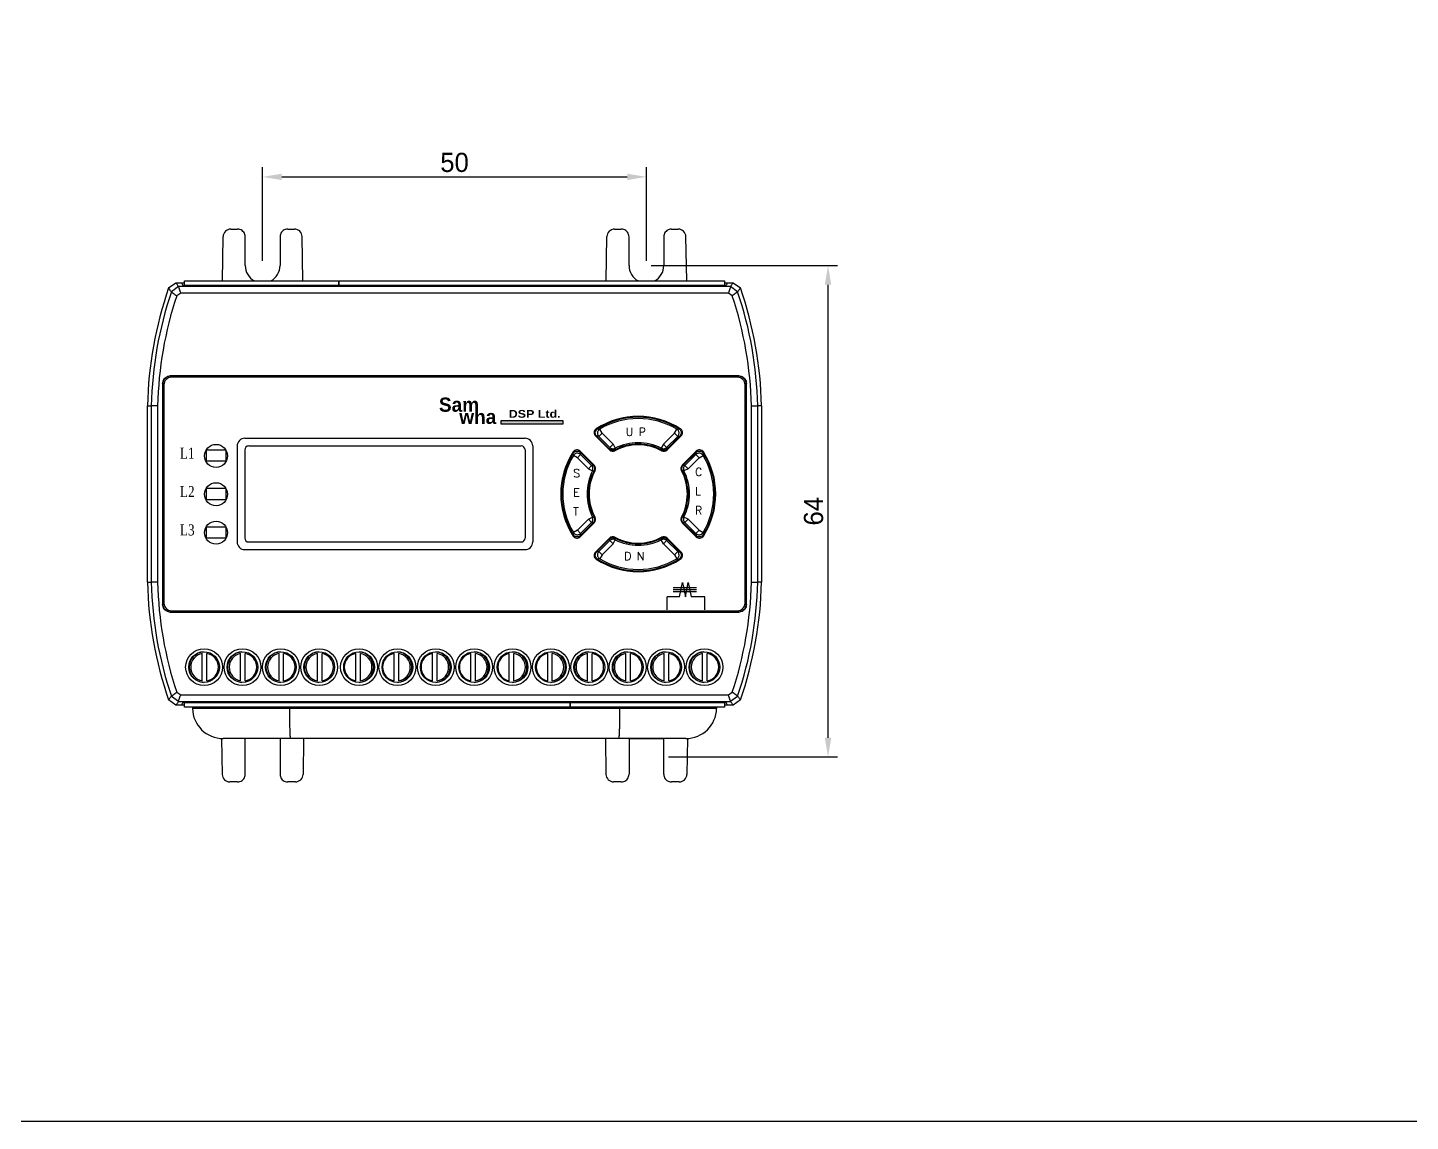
# Model space of a CAD drawing. Header units: millimetres. Extents: x 19 to 859, y 22 to 702.
# Drawn here: x 267.8 to 447.9, y 22.5 to 164.9 of the extents above; entities that cross this region are included whole.
import ezdxf
from ezdxf.enums import TextEntityAlignment as Align

# ---------------------------------------------------------------- set-up
doc = ezdxf.new("R2010")
doc.units = ezdxf.units.MM
for name, color, linetype in [('02___PRT_ALL_AXES', 7, 'Continuous'), ('03___PRT_ALL_CURVES', 7, 'Continuous'), ('40', 4, 'Continuous'), ('도면층1', 7, 'Continuous')]:
    doc.layers.add(name, color=color, linetype=linetype)
doc.styles.add('SS', font='batang.ttc', dxfattribs={"width": 0.8})
doc.styles.get("Standard").update_dxf_attribs({"font": 'BareunDotumPro1.ttf'})
doc.styles.add('STYLE2', font='romant.shx')
doc.dimstyles.new('ISO-25', dxfattribs={"dimtxt": 2.5, "dimasz": 2.5, "dimexe": 1.25, "dimexo": 0.625, "dimtad": 1, "dimtxsty": 'Standard', "dimcen": 2.5, "dimadec": 0, "dimazin": 0, "dimtfac": 1, "dimtmove": 0, "dimatfit": 3, "dimfxl": 0, "dimarcsym": 0})

# ---------------------------------------------------------------- blocks, each defined once
blk = doc.blocks.new('*D18')
at = {"color": 0, "lineweight": -2}
for p, q in [((298.37, 134.55), (298.37, 146.73)), ((348.37, 134.55), (348.37, 146.73)), ((300.87, 145.48), (345.87, 145.48))]:
    blk.add_line(p, q, dxfattribs=at)
at = {"color": 0}
for points in [[(300.87, 145.89), (300.87, 145.06), (298.37, 145.48)], [(345.87, 145.06), (345.87, 145.89), (348.37, 145.48)]]:
    blk.add_solid(points, dxfattribs=at)
at = {"layer": 'Defpoints', "color": 0}
for p in [(348.37, 145.48), (298.37, 133.93), (348.37, 133.93)]:
    blk.add_point(p, dxfattribs=at)
at = {"color": 0, "insert": (323.37, 147.35), "char_height": 2.5, "attachment_point": 5}
blk.add_mtext('50', dxfattribs=at)
blk = doc.blocks.new('*D19')
at = {"color": 0, "lineweight": -2}
for p, q in [((348.99, 133.93), (373.28, 133.93)), ((372.03, 72.43), (372.03, 131.43)), ((351.26, 69.93), (373.28, 69.93))]:
    blk.add_line(p, q, dxfattribs=at)
at = {"color": 0}
for points in [[(372.45, 131.43), (371.61, 131.43), (372.03, 133.93)], [(371.61, 72.43), (372.45, 72.43), (372.03, 69.93)]]:
    blk.add_solid(points, dxfattribs=at)
at = {"layer": 'Defpoints', "color": 0}
for p in [(348.37, 133.93), (372.03, 133.93), (350.63, 69.93)]:
    blk.add_point(p, dxfattribs=at)
at = {"color": 0, "insert": (370.15, 101.93), "char_height": 2.5, "attachment_point": 5, "rotation": 90}
blk.add_mtext('64', dxfattribs=at)

msp = doc.modelspace()

# ---------------------------------------------------------------- hatches: boundary and pattern name
msp.add_hatch(color=5).paths.add_polyline_path([(329.441, 113.289), (329.441, 113.746), (337.47, 113.746), (337.47, 113.289)])

# ---------------------------------------------------------------- linework, layer by layer
at = {"color": 7, "linetype": 'Continuous'}
for p, q in [((293.121, 131.929), (293.221, 137.696)), ((294.221, 138.679), (295.099, 138.679)), ((296.099, 133.929), (296.099, 137.679)), ((300.634, 137.679), (300.634, 133.929)), ((301.634, 138.679), (302.511, 138.679)), ((303.612, 131.929), (303.511, 137.696)), ((343.121, 131.929), (343.221, 137.696)), ((344.221, 138.679), (345.099, 138.679)), ((346.099, 133.929), (346.099, 137.679)), ((350.634, 137.679), (350.634, 133.929)), ((351.634, 138.679), (352.511, 138.679)), ((353.612, 131.929), (353.511, 137.696)), ((286.128, 131.007), (287.072, 131.679)), ((287.072, 131.679), (288.176, 131.679)), ((287.818, 131.679), (287.987, 131.34)), ((288.176, 131.929), (308.301, 131.929)), ((288.176, 131.34), (288.176, 131.929)), ((308.301, 131.929), (308.301, 131.34)), ((308.304, 131.929), (358.554, 131.929)), ((308.304, 131.34), (308.304, 131.929)), ((358.554, 131.929), (358.554, 131.34)), ((358.554, 131.679), (359.661, 131.679)), ((358.915, 131.679), (358.746, 131.34)), ((359.661, 131.679), (360.605, 131.007)), ((287.426, 131.182), (286.479, 130.504)), ((287.692, 130.355), (287.178, 129.987)), ((359.307, 131.183), (287.425, 131.183)), ((359.041, 130.355), (287.692, 130.355)), ((358.746, 131.34), (287.987, 131.34)), ((359.554, 129.987), (359.041, 130.355)), ((360.253, 130.504), (359.307, 131.182)), ((360.391, 119.553), (286.342, 119.553)), ((286.342, 119.553), (286.366, 119.529)), ((360.366, 119.529), (286.366, 119.529)), ((360.216, 119.379), (286.516, 119.379)), ((360.391, 119.553), (360.366, 119.529)), ((285.342, 118.553), (285.342, 89.804)), ((285.342, 118.553), (285.366, 118.529)), ((285.366, 118.529), (285.366, 89.828)), ((285.516, 118.379), (285.516, 89.979)), ((361.216, 89.979), (361.216, 118.379)), ((361.391, 118.553), (361.366, 118.529)), ((361.366, 89.828), (361.366, 118.529)), ((361.391, 89.804), (361.391, 118.553)), ((283.366, 92.679), (283.366, 115.679)), ((283.366, 115.679), (283.862, 115.673)), ((283.862, 115.673), (283.862, 92.684)), ((284.69, 115.673), (283.862, 115.673)), ((284.69, 115.658), (284.69, 92.699)), ((362.042, 115.673), (362.87, 115.673)), ((362.042, 92.699), (362.042, 115.658)), ((363.366, 115.679), (362.87, 115.673)), ((362.87, 92.684), (362.87, 115.673)), ((363.366, 115.679), (363.366, 92.679)), ((341.724, 111.735), (343.548, 109.912)), ((341.883, 111.718), (343.566, 110.035)), ((342.585, 112.109), (342.161, 111.685)), ((342.161, 111.685), (343.599, 110.247)), ((342.585, 112.109), (342.279, 112.625)), ((342.585, 112.109), (344.023, 110.671)), ((350.579, 110.671), (352.017, 112.109)), ((351.003, 110.247), (352.442, 111.685)), ((351.036, 110.035), (352.72, 111.718)), ((351.055, 109.912), (352.878, 111.735)), ((352.017, 112.109), (352.324, 112.625)), ((352.017, 112.109), (352.442, 111.685)), ((344.023, 110.671), (343.599, 110.247)), ((344.023, 110.671), (344.294, 110.136)), ((350.579, 110.671), (350.309, 110.136)), ((350.579, 110.671), (351.003, 110.247)), ((339.371, 108.895), (338.855, 109.201)), ((339.371, 108.895), (339.795, 109.319)), ((340.809, 107.456), (339.371, 108.895)), ((341.568, 107.932), (339.744, 109.756)), ((341.445, 107.914), (339.762, 109.597)), ((341.233, 107.881), (339.795, 109.319)), ((354.858, 109.756), (353.035, 107.932)), ((354.841, 109.597), (353.158, 107.914)), ((354.808, 109.319), (353.37, 107.881)), ((355.232, 108.895), (353.794, 107.456)), ((355.232, 108.895), (354.808, 109.319)), ((355.232, 108.895), (355.747, 109.201)), ((340.809, 107.456), (341.233, 107.881)), ((340.809, 107.456), (341.344, 107.186)), ((353.794, 107.456), (353.258, 107.186)), ((353.794, 107.456), (353.37, 107.881)), ((339.371, 99.462), (340.809, 100.901)), ((340.809, 100.901), (341.344, 101.171)), ((340.809, 100.901), (341.233, 100.477)), ((353.794, 100.901), (353.258, 101.171)), ((353.794, 100.901), (353.37, 100.477)), ((353.794, 100.901), (355.232, 99.462)), ((339.371, 99.462), (338.855, 99.156)), ((339.371, 99.462), (339.795, 99.038)), ((339.744, 98.602), (341.568, 100.425)), ((339.762, 98.76), (341.445, 100.443)), ((339.795, 99.038), (341.233, 100.477)), ((353.035, 100.425), (354.858, 98.602)), ((353.158, 100.443), (354.841, 98.76)), ((353.37, 100.477), (354.808, 99.038)), ((355.232, 99.462), (354.808, 99.038)), ((355.232, 99.462), (355.747, 99.156)), ((343.548, 98.445), (341.724, 96.622)), ((343.566, 98.322), (341.883, 96.639)), ((343.599, 98.11), (342.161, 96.672)), ((344.023, 97.686), (342.585, 96.248)), ((344.023, 97.686), (343.599, 98.11)), ((344.023, 97.686), (344.294, 98.222)), ((350.579, 97.686), (350.309, 98.222)), ((350.579, 97.686), (351.003, 98.11)), ((352.017, 96.248), (350.579, 97.686)), ((352.442, 96.672), (351.003, 98.11)), ((352.72, 96.639), (351.036, 98.322)), ((352.878, 96.622), (351.055, 98.445)), ((342.585, 96.248), (342.161, 96.672)), ((342.585, 96.248), (342.279, 95.732)), ((352.017, 96.248), (352.442, 96.672)), ((352.017, 96.248), (352.324, 95.732)), ((283.366, 92.679), (283.862, 92.684)), ((284.69, 92.684), (283.862, 92.684)), ((362.042, 92.684), (362.87, 92.684)), ((363.366, 92.679), (362.87, 92.684)), ((351.059, 89.095), (351.059, 90.793)), ((355.994, 89.095), (355.994, 90.793)), ((285.342, 89.804), (285.366, 89.828)), ((286.342, 88.804), (286.366, 88.829)), ((286.342, 88.804), (360.391, 88.804)), ((286.366, 88.829), (360.366, 88.829)), ((286.516, 88.979), (360.216, 88.979)), ((360.391, 88.804), (360.366, 88.829)), ((361.391, 89.804), (361.366, 89.828)), ((290.504, 79.854), (290.504, 83.403)), ((291.104, 79.854), (291.104, 83.403)), ((295.504, 79.854), (295.504, 83.403)), ((296.104, 79.854), (296.104, 83.403)), ((300.504, 79.854), (300.504, 83.403)), ((301.104, 79.854), (301.104, 83.403)), ((305.504, 79.854), (305.504, 83.403)), ((306.104, 79.854), (306.104, 83.403)), ((310.504, 79.854), (310.504, 83.403)), ((311.104, 79.854), (311.104, 83.403)), ((315.504, 79.854), (315.504, 83.403)), ((316.104, 79.854), (316.104, 83.403)), ((320.504, 79.854), (320.504, 83.403)), ((321.104, 79.854), (321.104, 83.403)), ((325.504, 79.854), (325.504, 83.403)), ((326.104, 79.854), (326.104, 83.403)), ((330.504, 79.854), (330.504, 83.403)), ((331.104, 79.854), (331.104, 83.403)), ((335.504, 79.854), (335.504, 83.403)), ((336.104, 79.854), (336.104, 83.403)), ((340.694, 79.854), (340.694, 83.403)), ((341.294, 79.854), (341.294, 83.403)), ((345.694, 79.854), (345.694, 83.403)), ((346.294, 79.854), (346.294, 83.403)), ((350.694, 79.854), (350.694, 83.403)), ((351.294, 79.854), (351.294, 83.403)), ((355.694, 79.854), (355.694, 83.403)), ((356.294, 79.854), (356.294, 83.403)), ((286.479, 77.853), (287.426, 77.175)), ((287.178, 78.37), (287.692, 78.002)), ((287.692, 78.002), (359.041, 78.002)), ((359.041, 78.002), (359.554, 78.37)), ((359.307, 77.175), (360.253, 77.853)), ((287.072, 76.679), (286.128, 77.35)), ((288.179, 76.679), (287.072, 76.679)), ((287.425, 77.174), (359.307, 77.174)), ((287.818, 76.679), (287.987, 77.017)), ((287.987, 77.017), (358.746, 77.017)), ((288.179, 76.429), (288.179, 77.017)), ((338.429, 76.429), (288.179, 76.429)), ((289.226, 76.429), (289.229, 76.259)), ((357.503, 76.259), (289.229, 76.259)), ((301.865, 76.259), (301.864, 76.429)), ((338.429, 77.017), (338.429, 76.429)), ((338.431, 76.429), (338.431, 77.017)), ((358.556, 76.429), (338.431, 76.429)), ((344.868, 76.259), (344.868, 76.429)), ((357.506, 76.429), (357.503, 76.259)), ((358.556, 77.017), (358.556, 76.429)), ((359.661, 76.679), (358.556, 76.679)), ((358.915, 76.679), (358.746, 77.017)), ((360.605, 77.35), (359.661, 76.679)), ((293.017, 72.352), (293.099, 67.661)), ((353.504, 72.329), (293.229, 72.329)), ((296.099, 67.679), (296.099, 72.329)), ((300.634, 72.329), (300.634, 67.679)), ((303.715, 72.329), (303.633, 67.661)), ((343.018, 72.329), (343.099, 67.661)), ((346.099, 72.329), (346.099, 67.679)), ((350.634, 67.679), (350.634, 72.329)), ((353.715, 72.352), (353.633, 67.661)), ((295.099, 66.679), (294.099, 66.679)), ((302.634, 66.679), (301.634, 66.679)), ((345.099, 66.679), (344.099, 66.679)), ((352.634, 66.679), (351.634, 66.679))]:
    msp.add_line(p, q, dxfattribs=at)
at = {"color": 5}
for p, q in [((329.441, 113.746), (337.47, 113.746)), ((329.441, 113.289), (329.441, 113.746)), ((337.47, 113.746), (337.47, 113.289)), ((337.47, 113.289), (329.441, 113.289))]:
    msp.add_line(p, q, dxfattribs=at)
for p, q in [((351.841, 91.986), (354.875, 91.986)), ((352.657, 90.793), (353.047, 92.662)), ((353.047, 92.662), (353.437, 90.793)), ((353.437, 90.793), (353.827, 92.662)), ((353.827, 92.662), (354.217, 90.793)), ((352.657, 90.793), (351.059, 90.793)), ((351.841, 91.728), (354.875, 91.728)), ((351.841, 91.469), (354.875, 91.469)), ((355.994, 90.793), (354.217, 90.793)), ((346.099, 72.329), (350.634, 72.329))]:
    msp.add_line(p, q)
msp.add_lwpolyline([(19.082, 603.511), (858.998, 603.511), (858.998, 22.473), (19.082, 22.473)], close=True)
at = {"color": 7, "linetype": 'Continuous'}
for centre, radius in [((290.739, 81.629), 2.4), ((290.739, 81.629), 2), ((295.739, 81.629), 2.4), ((295.739, 81.629), 2), ((300.739, 81.629), 2.4), ((300.739, 81.629), 2), ((305.739, 81.629), 2.4), ((305.739, 81.629), 2), ((310.929, 81.629), 2.4), ((310.929, 81.629), 2), ((315.929, 81.629), 2.4), ((315.929, 81.629), 2), ((320.929, 81.629), 2.4), ((320.929, 81.629), 2), ((325.929, 81.629), 2.4), ((325.929, 81.629), 2), ((330.929, 81.629), 2.4), ((330.929, 81.629), 2), ((335.929, 81.629), 2.4), ((335.929, 81.629), 2), ((340.929, 81.629), 2.4), ((340.929, 81.629), 2), ((345.929, 81.629), 2.4), ((345.929, 81.629), 2), ((350.929, 81.629), 2.4), ((350.929, 81.629), 2), ((355.929, 81.629), 2.4), ((355.929, 81.629), 2)]:
    msp.add_circle(centre, radius, dxfattribs=at)
for centre, radius, start, end in [((294.221, 137.679), 1, 90, 179), ((302.511, 137.679), 1, 1, 90), ((344.221, 137.679), 1, 90, 179), ((352.511, 137.679), 1, 1, 90), ((298.366, 133.929), 2.267, 180, 242.3898), ((298.366, 133.929), 2.267, 297.6102, 0), ((348.366, 133.929), 2.267, 180, 242.3898), ((348.366, 133.929), 2.267, 297.6102, 0), ((333.354, 114.587), 50, 160.82791, 178.74912), ((333.354, 114.587), 49.504, 161.24388, 178.74287), ((333.354, 114.587), 48.677, 161.5561, 178.73961), ((313.378, 114.587), 48.677, 1.26039, 18.4439), ((313.378, 114.587), 49.504, 1.25713, 18.75612), ((313.378, 114.587), 50, 1.25088, 19.17209), ((286.516, 118.379), 1, 90, 180), ((360.216, 118.379), 1, 0, 90), ((347.301, 104.179), 10.1, 57.1532, 122.8468), ((347.301, 104.179), 10, 57.90749, 122.09251), ((347.301, 104.179), 9.827, 59.26143, 120.73857), ((342.149, 112.16), 0.6, 122.8468, 225), ((352.454, 112.16), 0.6, 315, 57.1532), ((339.32, 109.331), 0.6, 45, 147.1532), ((343.972, 110.336), 0.6, 225, 298.39845), ((347.301, 104.179), 6.4, 61.60155, 118.39845), ((347.301, 104.179), 6.5, 62.20277, 117.79723), ((347.301, 104.179), 6.673, 63.2117, 116.7883), ((350.631, 110.336), 0.6, 241.60155, 315), ((355.282, 109.331), 0.6, 32.8468, 135), ((347.301, 104.179), 10.1, 147.1532, 212.8468), ((347.301, 104.179), 10, 147.90749, 212.09251), ((347.301, 104.179), 9.827, 149.26143, 210.73857), ((347.301, 104.179), 9.827, 329.26143, 30.73857), ((347.301, 104.179), 10, 327.90749, 32.09251), ((347.301, 104.179), 10.1, 327.1532, 32.8468), ((347.301, 104.179), 6.673, 153.2117, 206.7883), ((347.301, 104.179), 6.5, 152.20277, 207.79723), ((347.301, 104.179), 6.4, 151.60155, 208.39845), ((341.144, 107.508), 0.6, 331.60155, 45), ((353.459, 107.508), 0.6, 135, 208.39845), ((347.301, 104.179), 6.4, 331.60155, 28.39845), ((347.301, 104.179), 6.5, 332.20277, 27.79723), ((347.301, 104.179), 6.673, 333.2117, 26.7883), ((341.144, 100.849), 0.6, 315, 28.39845), ((353.459, 100.849), 0.6, 151.60155, 225), ((339.32, 99.026), 0.6, 212.8468, 315), ((343.972, 98.021), 0.6, 61.60155, 135), ((347.301, 104.179), 6.4, 241.60155, 298.39845), ((347.301, 104.179), 6.5, 242.20277, 297.79723), ((347.301, 104.179), 6.673, 243.2117, 296.7883), ((350.631, 98.021), 0.6, 45, 118.39845), ((355.282, 99.026), 0.6, 225, 327.1532), ((342.149, 96.197), 0.6, 135, 237.1532), ((347.301, 104.179), 10.1, 237.1532, 302.8468), ((347.301, 104.179), 10, 237.90749, 302.09251), ((347.301, 104.179), 9.827, 239.26143, 300.73857), ((352.454, 96.197), 0.6, 302.8468, 45), ((333.354, 93.77), 50, 181.25088, 199.17209), ((333.354, 93.77), 49.504, 181.25713, 198.75612), ((333.354, 93.77), 48.677, 181.26039, 198.4439), ((313.378, 93.77), 48.677, 341.5561, 358.73961), ((313.378, 93.77), 49.504, 341.24388, 358.74287), ((313.378, 93.77), 50, 340.82791, 358.74912), ((286.516, 89.979), 1, 180, 270), ((360.216, 89.979), 1, 270, 0), ((290.804, 81.629), 1.8, 99.59407, 260.40593), ((290.804, 81.629), 1.8, 279.59407, 80.40593), ((295.804, 81.629), 1.8, 99.59407, 260.40593), ((295.804, 81.629), 1.8, 279.59407, 80.40593), ((300.804, 81.629), 1.8, 99.59407, 260.40593), ((300.804, 81.629), 1.8, 279.59407, 80.40593), ((305.804, 81.629), 1.8, 99.59407, 260.40593), ((305.804, 81.629), 1.8, 279.59407, 80.40593), ((310.804, 81.629), 1.8, 99.59407, 260.40593), ((310.804, 81.629), 1.8, 279.59407, 80.40593), ((315.804, 81.629), 1.8, 99.59407, 260.40593), ((315.804, 81.629), 1.8, 279.59407, 80.40593), ((320.804, 81.629), 1.8, 99.59407, 260.40593), ((320.804, 81.629), 1.8, 279.59407, 80.40593), ((325.804, 81.629), 1.8, 99.59407, 260.40593), ((325.804, 81.629), 1.8, 279.59407, 80.40593), ((330.804, 81.629), 1.8, 99.59407, 260.40593), ((330.804, 81.629), 1.8, 279.59407, 80.40593), ((335.804, 81.629), 1.8, 99.59407, 260.40593), ((335.804, 81.629), 1.8, 279.59407, 80.40593), ((340.994, 81.629), 1.8, 99.59407, 260.40593), ((340.994, 81.629), 1.8, 279.59407, 80.40593), ((345.994, 81.629), 1.8, 99.59407, 260.40593), ((345.994, 81.629), 1.8, 279.59407, 80.40593), ((350.994, 81.629), 1.8, 99.59407, 260.40593), ((350.994, 81.629), 1.8, 279.59407, 80.40593), ((355.994, 81.629), 1.8, 99.59407, 260.40593), ((355.994, 81.629), 1.8, 279.59407, 80.40593), ((293.229, 76.329), 4, 181, 270), ((353.504, 76.329), 4, 270, 359), ((294.099, 67.679), 1, 181, 270), ((302.634, 67.679), 1, 270, 359), ((344.099, 67.679), 1, 181, 270), ((352.634, 67.679), 1, 270, 359)]:
    msp.add_arc(centre, radius, start, end, dxfattribs=at)
for points, knots in [([(296.099, 137.679), (296.099, 137.783), (296.066, 137.993), (295.921, 138.276), (295.696, 138.501), (295.413, 138.645), (295.203, 138.679), (295.099, 138.679)], [0, 0, 0, 0, 0.3128443, 0.6257071, 0.9385998, 1.2515225, 1.5644638, 1.5644638, 1.5644638, 1.5644638]), ([(301.634, 138.679), (301.53, 138.679), (301.32, 138.645), (301.036, 138.501), (300.811, 138.276), (300.667, 137.993), (300.634, 137.783), (300.634, 137.679)], [0, 0, 0, 0, 0.3129412, 0.6258639, 0.9387567, 1.2516195, 1.5644638, 1.5644638, 1.5644638, 1.5644638]), ([(346.099, 137.679), (346.099, 137.783), (346.066, 137.993), (345.921, 138.276), (345.696, 138.501), (345.413, 138.645), (345.203, 138.679), (345.099, 138.679)], [0, 0, 0, 0, 0.3128443, 0.6257071, 0.9385998, 1.2515225, 1.5644638, 1.5644638, 1.5644638, 1.5644638]), ([(351.634, 138.679), (351.53, 138.679), (351.32, 138.645), (351.036, 138.501), (350.811, 138.276), (350.667, 137.993), (350.634, 137.783), (350.634, 137.679)], [0, 0, 0, 0, 0.3129412, 0.6258639, 0.9387567, 1.2516195, 1.5644638, 1.5644638, 1.5644638, 1.5644638]), ([(287.425, 131.183), (287.391, 131.231), (287.314, 131.339), (287.196, 131.504), (287.112, 131.621), (287.072, 131.679)], [0, 0, 0, 0, 0.17899192, 0.39786681, 0.60925193, 0.60925193, 0.60925193, 0.60925193]), ([(359.307, 131.183), (359.342, 131.231), (359.419, 131.339), (359.537, 131.504), (359.62, 131.621), (359.661, 131.679)], [0, 0, 0, 0, 0.17820854, 0.39708416, 0.60925193, 0.60925193, 0.60925193, 0.60925193]), ([(286.479, 130.505), (286.445, 130.554), (286.368, 130.663), (286.251, 130.831), (286.168, 130.949), (286.128, 131.007)], [0, 0, 0, 0, 0.18024777, 0.40064801, 0.61349574, 0.61349574, 0.61349574, 0.61349574]), ([(286.479, 130.505), (286.554, 130.448), (286.715, 130.345), (286.942, 130.164), (287.099, 130.047), (287.178, 129.987)], [0, 0, 0, 0, 0.28246747, 0.5729897, 0.87011684, 0.87011684, 0.87011684, 0.87011684]), ([(287.425, 131.183), (287.455, 131.093), (287.501, 130.907), (287.599, 130.634), (287.66, 130.448), (287.692, 130.355)], [0, 0, 0, 0, 0.28287008, 0.57326512, 0.86975369, 0.86975369, 0.86975369, 0.86975369]), ([(359.307, 131.183), (359.277, 131.093), (359.232, 130.907), (359.133, 130.634), (359.073, 130.448), (359.041, 130.355)], [0, 0, 0, 0, 0.28287466, 0.57326965, 0.86975368, 0.86975368, 0.86975368, 0.86975368]), ([(360.254, 130.505), (360.179, 130.448), (360.017, 130.345), (359.791, 130.164), (359.633, 130.047), (359.554, 129.987)], [0, 0, 0, 0, 0.28246279, 0.57298506, 0.87011686, 0.87011686, 0.87011686, 0.87011686]), ([(360.253, 130.505), (360.288, 130.554), (360.364, 130.663), (360.482, 130.83), (360.564, 130.949), (360.605, 131.007)], [0, 0, 0, 0, 0.17945891, 0.39985993, 0.61349574, 0.61349574, 0.61349574, 0.61349574]), ([(285.342, 118.553), (285.342, 118.657), (285.375, 118.867), (285.519, 119.151), (285.744, 119.375), (286.027, 119.52), (286.237, 119.553), (286.342, 119.553)], [0, 0, 0, 0, 0.31286, 0.6256693, 0.9384589, 1.2512679, 1.5641278, 1.5641278, 1.5641278, 1.5641278]), ([(286.366, 119.529), (286.262, 119.529), (286.052, 119.495), (285.769, 119.351), (285.544, 119.126), (285.399, 118.843), (285.366, 118.633), (285.366, 118.529)], [0, 0, 0, 0, 0.3128599, 0.6256689, 0.9384586, 1.2512678, 1.5641278, 1.5641278, 1.5641278, 1.5641278]), ([(361.366, 118.529), (361.366, 118.633), (361.333, 118.843), (361.189, 119.126), (360.964, 119.351), (360.681, 119.495), (360.471, 119.529), (360.366, 119.529)], [0, 0, 0, 0, 0.3128599, 0.6256689, 0.9384586, 1.2512678, 1.5641278, 1.5641278, 1.5641278, 1.5641278]), ([(360.391, 119.553), (360.495, 119.553), (360.705, 119.52), (360.988, 119.375), (361.213, 119.151), (361.358, 118.867), (361.391, 118.657), (361.391, 118.553)], [0, 0, 0, 0, 0.31286, 0.6256693, 0.9384589, 1.2512679, 1.5641278, 1.5641278, 1.5641278, 1.5641278]), ([(341.778, 111.861), (341.749, 111.914), (341.709, 112.029), (341.702, 112.211), (341.749, 112.386), (341.814, 112.489), (341.854, 112.535)], [0, 0, 0, 0, 0.18163322, 0.35979349, 0.53752689, 0.71885142, 0.71885142, 0.71885142, 0.71885142]), ([(342.161, 111.685), (342.13, 111.689), (342.068, 111.697), (341.975, 111.708), (341.914, 111.715), (341.883, 111.718)], [0, 0, 0, 0, 0.09410115, 0.18745529, 0.28007926, 0.28007926, 0.28007926, 0.28007926]), ([(342.279, 112.625), (342.234, 112.598), (342.152, 112.533), (342.057, 112.408), (341.998, 112.262), (341.979, 112.106), (342, 111.95), (342.061, 111.805), (342.124, 111.722), (342.161, 111.685)], [0, 0, 0, 0, 0.1554188, 0.3108221, 0.4662646, 0.6217122, 0.777156, 0.9325527, 1.0879994, 1.0879994, 1.0879994, 1.0879994]), ([(342.279, 112.625), (342.246, 112.628), (342.181, 112.634), (342.085, 112.642), (342.02, 112.648), (341.988, 112.65)], [0, 0, 0, 0, 0.09793403, 0.19504373, 0.29134837, 0.29134837, 0.29134837, 0.29134837]), ([(352.324, 112.625), (352.356, 112.628), (352.421, 112.634), (352.518, 112.642), (352.582, 112.648), (352.614, 112.65)], [0, 0, 0, 0, 0.09793403, 0.19504373, 0.29134837, 0.29134837, 0.29134837, 0.29134837]), ([(352.442, 111.685), (352.478, 111.722), (352.542, 111.805), (352.602, 111.95), (352.624, 112.106), (352.604, 112.262), (352.545, 112.408), (352.451, 112.533), (352.368, 112.598), (352.324, 112.625)], [0, 0, 0, 0, 0.1554199, 0.3108228, 0.4662654, 0.6217129, 0.7771566, 0.9325534, 1.0879994, 1.0879994, 1.0879994, 1.0879994]), ([(352.442, 111.685), (352.473, 111.689), (352.535, 111.697), (352.627, 111.708), (352.689, 111.715), (352.72, 111.718)], [0, 0, 0, 0, 0.09410115, 0.18745529, 0.28007926, 0.28007926, 0.28007926, 0.28007926]), ([(352.747, 112.537), (352.786, 112.492), (352.851, 112.39), (352.9, 112.216), (352.895, 112.033), (352.854, 111.916), (352.826, 111.862)], [0, 0, 0, 0, 0.17824467, 0.3558606, 0.53595592, 0.71955243, 0.71955243, 0.71955243, 0.71955243]), ([(343.599, 110.247), (343.596, 110.224), (343.588, 110.177), (343.577, 110.106), (343.57, 110.059), (343.566, 110.035)], [0, 0, 0, 0, 0.07104497, 0.14255308, 0.21452977, 0.21452977, 0.21452977, 0.21452977]), ([(343.599, 110.247), (343.635, 110.212), (343.715, 110.15), (343.853, 110.089), (344.003, 110.065), (344.154, 110.079), (344.249, 110.113), (344.294, 110.136)], [0, 0, 0, 0, 0.14989811, 0.2997689, 0.44966151, 0.59952442, 0.74945897, 0.74945897, 0.74945897, 0.74945897]), ([(344.127, 109.875), (344.077, 109.863), (343.975, 109.853), (343.823, 109.876), (343.729, 109.917), (343.685, 109.943)], [0, 0, 0, 0, 0.1536186, 0.30569037, 0.45697795, 0.45697795, 0.45697795, 0.45697795]), ([(344.294, 110.136), (344.291, 110.113), (344.286, 110.067), (344.278, 109.998), (344.273, 109.952), (344.27, 109.928)], [0, 0, 0, 0, 0.06907161, 0.13856176, 0.20847441, 0.20847441, 0.20847441, 0.20847441]), ([(350.309, 110.136), (350.354, 110.113), (350.449, 110.079), (350.6, 110.065), (350.749, 110.089), (350.888, 110.15), (350.968, 110.212), (351.003, 110.247)], [0, 0, 0, 0, 0.14990759, 0.2997754, 0.44966784, 0.59953127, 0.74945897, 0.74945897, 0.74945897, 0.74945897]), ([(350.309, 110.136), (350.312, 110.113), (350.317, 110.067), (350.325, 109.998), (350.33, 109.952), (350.333, 109.928)], [0, 0, 0, 0, 0.06907161, 0.13856176, 0.20847441, 0.20847441, 0.20847441, 0.20847441]), ([(350.917, 109.942), (350.873, 109.916), (350.778, 109.876), (350.626, 109.853), (350.524, 109.864), (350.474, 109.875)], [0, 0, 0, 0, 0.1525326, 0.30429745, 0.45704254, 0.45704254, 0.45704254, 0.45704254]), ([(351.003, 110.247), (351.007, 110.224), (351.015, 110.177), (351.026, 110.106), (351.033, 110.059), (351.036, 110.035)], [0, 0, 0, 0, 0.07104497, 0.14255308, 0.21452977, 0.21452977, 0.21452977, 0.21452977]), ([(338.855, 109.201), (338.852, 109.234), (338.846, 109.298), (338.837, 109.395), (338.832, 109.459), (338.829, 109.491)], [0, 0, 0, 0, 0.09793403, 0.19504373, 0.29134837, 0.29134837, 0.29134837, 0.29134837]), ([(339.795, 109.319), (339.758, 109.355), (339.675, 109.419), (339.53, 109.48), (339.374, 109.501), (339.218, 109.481), (339.072, 109.422), (338.947, 109.328), (338.882, 109.246), (338.855, 109.201)], [0, 0, 0, 0, 0.1554199, 0.3108228, 0.4662654, 0.6217129, 0.7771566, 0.9325534, 1.0879994, 1.0879994, 1.0879994, 1.0879994]), ([(338.943, 109.625), (338.988, 109.664), (339.089, 109.729), (339.264, 109.777), (339.447, 109.772), (339.564, 109.732), (339.618, 109.703)], [0, 0, 0, 0, 0.17824467, 0.3558606, 0.53595592, 0.71955243, 0.71955243, 0.71955243, 0.71955243]), ([(339.795, 109.319), (339.791, 109.35), (339.783, 109.412), (339.772, 109.505), (339.765, 109.566), (339.762, 109.597)], [0, 0, 0, 0, 0.09410115, 0.18745529, 0.28007926, 0.28007926, 0.28007926, 0.28007926]), ([(354.808, 109.319), (354.812, 109.35), (354.819, 109.412), (354.83, 109.505), (354.837, 109.566), (354.841, 109.597)], [0, 0, 0, 0, 0.09410115, 0.18745529, 0.28007926, 0.28007926, 0.28007926, 0.28007926]), ([(355.747, 109.201), (355.721, 109.246), (355.656, 109.328), (355.53, 109.422), (355.385, 109.481), (355.229, 109.501), (355.073, 109.48), (354.928, 109.419), (354.845, 109.355), (354.808, 109.319)], [0, 0, 0, 0, 0.1554188, 0.3108221, 0.4662646, 0.6217122, 0.777156, 0.9325527, 1.0879994, 1.0879994, 1.0879994, 1.0879994]), ([(354.983, 109.702), (355.037, 109.731), (355.152, 109.771), (355.334, 109.778), (355.509, 109.731), (355.612, 109.666), (355.658, 109.626)], [0, 0, 0, 0, 0.18163322, 0.35979349, 0.53752689, 0.71885142, 0.71885142, 0.71885142, 0.71885142]), ([(355.747, 109.201), (355.751, 109.234), (355.757, 109.298), (355.765, 109.395), (355.771, 109.459), (355.773, 109.491)], [0, 0, 0, 0, 0.09793403, 0.19504373, 0.29134837, 0.29134837, 0.29134837, 0.29134837]), ([(341.233, 107.881), (341.256, 107.884), (341.303, 107.892), (341.374, 107.903), (341.421, 107.91), (341.445, 107.914)], [0, 0, 0, 0, 0.07104497, 0.14255308, 0.21452977, 0.21452977, 0.21452977, 0.21452977]), ([(341.344, 107.186), (341.367, 107.231), (341.401, 107.326), (341.414, 107.477), (341.391, 107.626), (341.33, 107.765), (341.268, 107.845), (341.233, 107.881)], [0, 0, 0, 0, 0.14990759, 0.2997754, 0.44966784, 0.59953127, 0.74945897, 0.74945897, 0.74945897, 0.74945897]), ([(341.344, 107.186), (341.367, 107.189), (341.413, 107.194), (341.482, 107.202), (341.528, 107.207), (341.551, 107.21)], [0, 0, 0, 0, 0.06907161, 0.13856176, 0.20847441, 0.20847441, 0.20847441, 0.20847441]), ([(341.538, 107.794), (341.563, 107.75), (341.604, 107.656), (341.627, 107.503), (341.616, 107.401), (341.605, 107.352)], [0, 0, 0, 0, 0.1525326, 0.30429745, 0.45704254, 0.45704254, 0.45704254, 0.45704254]), ([(352.998, 107.353), (352.986, 107.403), (352.976, 107.505), (352.999, 107.657), (353.04, 107.751), (353.065, 107.795)], [0, 0, 0, 0, 0.1536186, 0.30569037, 0.45697795, 0.45697795, 0.45697795, 0.45697795]), ([(353.258, 107.186), (353.236, 107.189), (353.19, 107.194), (353.121, 107.202), (353.074, 107.207), (353.051, 107.21)], [0, 0, 0, 0, 0.06907161, 0.13856176, 0.20847441, 0.20847441, 0.20847441, 0.20847441]), ([(353.37, 107.881), (353.346, 107.884), (353.299, 107.892), (353.229, 107.903), (353.181, 107.91), (353.158, 107.914)], [0, 0, 0, 0, 0.07104497, 0.14255308, 0.21452977, 0.21452977, 0.21452977, 0.21452977]), ([(353.37, 107.881), (353.334, 107.845), (353.272, 107.765), (353.212, 107.626), (353.188, 107.477), (353.202, 107.326), (353.236, 107.231), (353.258, 107.186)], [0, 0, 0, 0, 0.14989811, 0.2997689, 0.44966151, 0.59952442, 0.74945897, 0.74945897, 0.74945897, 0.74945897]), ([(341.233, 100.477), (341.268, 100.512), (341.33, 100.592), (341.391, 100.731), (341.414, 100.88), (341.401, 101.031), (341.367, 101.126), (341.344, 101.171)], [0, 0, 0, 0, 0.14989811, 0.2997689, 0.44966151, 0.59952442, 0.74945897, 0.74945897, 0.74945897, 0.74945897]), ([(341.344, 101.171), (341.367, 101.168), (341.413, 101.163), (341.482, 101.155), (341.528, 101.15), (341.551, 101.147)], [0, 0, 0, 0, 0.06907161, 0.13856176, 0.20847441, 0.20847441, 0.20847441, 0.20847441]), ([(341.605, 101.004), (341.616, 100.955), (341.627, 100.852), (341.603, 100.7), (341.563, 100.606), (341.537, 100.562)], [0, 0, 0, 0, 0.1536186, 0.30569037, 0.45697795, 0.45697795, 0.45697795, 0.45697795]), ([(353.065, 100.563), (353.039, 100.607), (352.999, 100.702), (352.976, 100.854), (352.986, 100.956), (352.998, 101.005)], [0, 0, 0, 0, 0.1525326, 0.30429745, 0.45704254, 0.45704254, 0.45704254, 0.45704254]), ([(353.258, 101.171), (353.236, 101.168), (353.19, 101.163), (353.121, 101.155), (353.074, 101.15), (353.051, 101.147)], [0, 0, 0, 0, 0.06907161, 0.13856176, 0.20847441, 0.20847441, 0.20847441, 0.20847441]), ([(353.258, 101.171), (353.236, 101.126), (353.202, 101.031), (353.188, 100.88), (353.212, 100.731), (353.272, 100.592), (353.334, 100.512), (353.37, 100.477)], [0, 0, 0, 0, 0.14990759, 0.2997754, 0.44966784, 0.59953127, 0.74945897, 0.74945897, 0.74945897, 0.74945897]), ([(338.855, 99.156), (338.852, 99.123), (338.846, 99.059), (338.837, 98.962), (338.832, 98.898), (338.829, 98.866)], [0, 0, 0, 0, 0.09793403, 0.19504373, 0.29134837, 0.29134837, 0.29134837, 0.29134837]), ([(338.855, 99.156), (338.882, 99.111), (338.947, 99.029), (339.072, 98.935), (339.218, 98.876), (339.374, 98.856), (339.53, 98.877), (339.675, 98.938), (339.758, 99.002), (339.795, 99.038)], [0, 0, 0, 0, 0.1554188, 0.3108221, 0.4662646, 0.6217122, 0.777156, 0.9325527, 1.0879994, 1.0879994, 1.0879994, 1.0879994]), ([(341.233, 100.477), (341.256, 100.473), (341.303, 100.465), (341.374, 100.454), (341.421, 100.447), (341.445, 100.443)], [0, 0, 0, 0, 0.07104497, 0.14255308, 0.21452977, 0.21452977, 0.21452977, 0.21452977]), ([(353.37, 100.477), (353.346, 100.473), (353.299, 100.465), (353.229, 100.454), (353.181, 100.447), (353.158, 100.443)], [0, 0, 0, 0, 0.07104497, 0.14255308, 0.21452977, 0.21452977, 0.21452977, 0.21452977]), ([(354.808, 99.038), (354.845, 99.002), (354.928, 98.938), (355.073, 98.877), (355.229, 98.856), (355.385, 98.876), (355.53, 98.935), (355.656, 99.029), (355.721, 99.111), (355.747, 99.156)], [0, 0, 0, 0, 0.1554199, 0.3108228, 0.4662654, 0.6217129, 0.7771566, 0.9325534, 1.0879994, 1.0879994, 1.0879994, 1.0879994]), ([(355.747, 99.156), (355.751, 99.123), (355.757, 99.059), (355.765, 98.962), (355.771, 98.898), (355.773, 98.866)], [0, 0, 0, 0, 0.09793403, 0.19504373, 0.29134837, 0.29134837, 0.29134837, 0.29134837]), ([(339.619, 98.655), (339.566, 98.626), (339.451, 98.586), (339.269, 98.579), (339.093, 98.626), (338.99, 98.691), (338.945, 98.731)], [0, 0, 0, 0, 0.18163322, 0.35979349, 0.53752689, 0.71885142, 0.71885142, 0.71885142, 0.71885142]), ([(339.795, 99.038), (339.791, 99.007), (339.783, 98.945), (339.772, 98.852), (339.765, 98.791), (339.762, 98.76)], [0, 0, 0, 0, 0.09410115, 0.18745529, 0.28007926, 0.28007926, 0.28007926, 0.28007926]), ([(343.599, 98.11), (343.596, 98.134), (343.588, 98.181), (343.577, 98.251), (343.57, 98.298), (343.566, 98.322)], [0, 0, 0, 0, 0.07104497, 0.14255308, 0.21452977, 0.21452977, 0.21452977, 0.21452977]), ([(344.294, 98.222), (344.249, 98.244), (344.154, 98.278), (344.003, 98.292), (343.853, 98.268), (343.715, 98.208), (343.635, 98.146), (343.599, 98.11)], [0, 0, 0, 0, 0.14990759, 0.2997754, 0.44966784, 0.59953127, 0.74945897, 0.74945897, 0.74945897, 0.74945897]), ([(343.686, 98.415), (343.73, 98.441), (343.824, 98.481), (343.976, 98.504), (344.079, 98.494), (344.128, 98.482)], [0, 0, 0, 0, 0.1525326, 0.30429745, 0.45704254, 0.45704254, 0.45704254, 0.45704254]), ([(344.294, 98.222), (344.291, 98.244), (344.286, 98.29), (344.278, 98.359), (344.273, 98.405), (344.27, 98.429)], [0, 0, 0, 0, 0.06907161, 0.13856176, 0.20847441, 0.20847441, 0.20847441, 0.20847441]), ([(350.309, 98.222), (350.312, 98.244), (350.317, 98.29), (350.325, 98.359), (350.33, 98.405), (350.333, 98.429)], [0, 0, 0, 0, 0.06907161, 0.13856176, 0.20847441, 0.20847441, 0.20847441, 0.20847441]), ([(351.003, 98.11), (350.968, 98.146), (350.888, 98.208), (350.749, 98.268), (350.6, 98.292), (350.449, 98.278), (350.354, 98.244), (350.309, 98.222)], [0, 0, 0, 0, 0.14989811, 0.2997689, 0.44966151, 0.59952442, 0.74945897, 0.74945897, 0.74945897, 0.74945897]), ([(350.475, 98.482), (350.525, 98.494), (350.628, 98.504), (350.78, 98.481), (350.874, 98.44), (350.917, 98.414)], [0, 0, 0, 0, 0.1536186, 0.30569037, 0.45697795, 0.45697795, 0.45697795, 0.45697795]), ([(351.003, 98.11), (351.007, 98.134), (351.015, 98.181), (351.026, 98.251), (351.033, 98.298), (351.036, 98.322)], [0, 0, 0, 0, 0.07104497, 0.14255308, 0.21452977, 0.21452977, 0.21452977, 0.21452977]), ([(354.808, 99.038), (354.812, 99.007), (354.819, 98.945), (354.83, 98.852), (354.837, 98.791), (354.841, 98.76)], [0, 0, 0, 0, 0.09410115, 0.18745529, 0.28007926, 0.28007926, 0.28007926, 0.28007926]), ([(355.66, 98.733), (355.615, 98.693), (355.513, 98.628), (355.339, 98.58), (355.156, 98.585), (355.039, 98.625), (354.985, 98.654)], [0, 0, 0, 0, 0.17824467, 0.3558606, 0.53595592, 0.71955243, 0.71955243, 0.71955243, 0.71955243]), ([(341.855, 95.82), (341.816, 95.865), (341.751, 95.967), (341.703, 96.141), (341.708, 96.324), (341.748, 96.441), (341.777, 96.495)], [0, 0, 0, 0, 0.17824467, 0.3558606, 0.53595592, 0.71955243, 0.71955243, 0.71955243, 0.71955243]), ([(342.161, 96.672), (342.13, 96.668), (342.068, 96.66), (341.975, 96.649), (341.914, 96.642), (341.883, 96.639)], [0, 0, 0, 0, 0.09410115, 0.18745529, 0.28007926, 0.28007926, 0.28007926, 0.28007926]), ([(342.161, 96.672), (342.124, 96.635), (342.061, 96.552), (342, 96.407), (341.979, 96.251), (341.998, 96.095), (342.057, 95.95), (342.152, 95.824), (342.234, 95.759), (342.279, 95.732)], [0, 0, 0, 0, 0.1554199, 0.3108228, 0.4662654, 0.6217129, 0.7771566, 0.9325534, 1.0879994, 1.0879994, 1.0879994, 1.0879994]), ([(342.279, 95.732), (342.246, 95.729), (342.181, 95.723), (342.085, 95.715), (342.02, 95.709), (341.988, 95.707)], [0, 0, 0, 0, 0.09793403, 0.19504373, 0.29134837, 0.29134837, 0.29134837, 0.29134837]), ([(352.324, 95.732), (352.368, 95.759), (352.451, 95.824), (352.545, 95.95), (352.604, 96.095), (352.624, 96.251), (352.602, 96.407), (352.542, 96.552), (352.478, 96.635), (352.442, 96.672)], [0, 0, 0, 0, 0.1554188, 0.3108221, 0.4662646, 0.6217122, 0.777156, 0.9325527, 1.0879994, 1.0879994, 1.0879994, 1.0879994]), ([(352.324, 95.732), (352.356, 95.729), (352.421, 95.723), (352.518, 95.715), (352.582, 95.709), (352.614, 95.707)], [0, 0, 0, 0, 0.09793403, 0.19504373, 0.29134837, 0.29134837, 0.29134837, 0.29134837]), ([(352.442, 96.672), (352.473, 96.668), (352.535, 96.66), (352.627, 96.649), (352.689, 96.642), (352.72, 96.639)], [0, 0, 0, 0, 0.09410115, 0.18745529, 0.28007926, 0.28007926, 0.28007926, 0.28007926]), ([(352.825, 96.496), (352.854, 96.443), (352.894, 96.328), (352.9, 96.146), (352.853, 95.971), (352.788, 95.868), (352.749, 95.822)], [0, 0, 0, 0, 0.18163322, 0.35979349, 0.53752689, 0.71885142, 0.71885142, 0.71885142, 0.71885142]), ([(286.342, 88.804), (286.237, 88.804), (286.027, 88.837), (285.744, 88.982), (285.519, 89.207), (285.375, 89.49), (285.342, 89.7), (285.342, 89.804)], [0, 0, 0, 0, 0.31286, 0.6256693, 0.9384589, 1.2512679, 1.5641278, 1.5641278, 1.5641278, 1.5641278]), ([(285.366, 89.828), (285.366, 89.724), (285.399, 89.514), (285.544, 89.231), (285.769, 89.006), (286.052, 88.862), (286.262, 88.829), (286.366, 88.829)], [0, 0, 0, 0, 0.3128599, 0.6256689, 0.9384586, 1.2512678, 1.5641278, 1.5641278, 1.5641278, 1.5641278]), ([(360.366, 88.829), (360.471, 88.829), (360.681, 88.862), (360.964, 89.006), (361.189, 89.231), (361.333, 89.514), (361.366, 89.724), (361.366, 89.828)], [0, 0, 0, 0, 0.3128599, 0.6256689, 0.9384586, 1.2512678, 1.5641278, 1.5641278, 1.5641278, 1.5641278]), ([(361.391, 89.804), (361.391, 89.7), (361.358, 89.49), (361.213, 89.207), (360.988, 88.982), (360.705, 88.837), (360.495, 88.804), (360.391, 88.804)], [0, 0, 0, 0, 0.31286, 0.6256693, 0.9384589, 1.2512679, 1.5641278, 1.5641278, 1.5641278, 1.5641278]), ([(286.479, 77.852), (286.445, 77.804), (286.368, 77.694), (286.251, 77.527), (286.168, 77.408), (286.128, 77.35)], [0, 0, 0, 0, 0.17945891, 0.39985993, 0.61349574, 0.61349574, 0.61349574, 0.61349574]), ([(286.479, 77.852), (286.554, 77.91), (286.715, 78.012), (286.942, 78.194), (287.099, 78.31), (287.178, 78.37)], [0, 0, 0, 0, 0.28246295, 0.57298523, 0.87011684, 0.87011684, 0.87011684, 0.87011684]), ([(287.425, 77.174), (287.455, 77.264), (287.501, 77.45), (287.599, 77.723), (287.66, 77.909), (287.692, 78.002)], [0, 0, 0, 0, 0.28287466, 0.57326965, 0.86975368, 0.86975368, 0.86975368, 0.86975368]), ([(359.307, 77.174), (359.277, 77.264), (359.232, 77.45), (359.133, 77.723), (359.073, 77.909), (359.041, 78.002)], [0, 0, 0, 0, 0.28287008, 0.57326512, 0.86975369, 0.86975369, 0.86975369, 0.86975369]), ([(360.254, 77.852), (360.179, 77.91), (360.017, 78.012), (359.791, 78.194), (359.633, 78.31), (359.554, 78.37)], [0, 0, 0, 0, 0.28246763, 0.57298986, 0.87011682, 0.87011682, 0.87011682, 0.87011682]), ([(360.253, 77.852), (360.288, 77.803), (360.365, 77.694), (360.482, 77.526), (360.564, 77.408), (360.605, 77.35)], [0, 0, 0, 0, 0.18024777, 0.40064801, 0.61349574, 0.61349574, 0.61349574, 0.61349574]), ([(287.425, 77.174), (287.391, 77.126), (287.314, 77.019), (287.196, 76.853), (287.113, 76.736), (287.072, 76.679)], [0, 0, 0, 0, 0.17820854, 0.39708416, 0.60925193, 0.60925193, 0.60925193, 0.60925193]), ([(301.865, 76.259), (301.865, 75.966), (301.866, 75.395), (301.875, 74.578), (301.884, 73.84), (301.909, 73.245), (301.909, 72.749), (301.964, 72.531), (301.945, 72.329), (301.979, 72.329)], [0, 0, 0, 0, 0.8787524, 1.7109392, 2.4557807, 3.076824, 3.5437717, 3.834118, 3.9358054, 3.9358054, 3.9358054, 3.9358054]), ([(344.868, 76.259), (344.868, 75.966), (344.866, 75.395), (344.858, 74.578), (344.848, 73.84), (344.824, 73.245), (344.824, 72.749), (344.768, 72.531), (344.787, 72.329), (344.753, 72.329)], [0, 0, 0, 0, 0.8787524, 1.7109392, 2.4557807, 3.076824, 3.5437717, 3.834118, 3.9358054, 3.9358054, 3.9358054, 3.9358054]), ([(359.307, 77.174), (359.342, 77.126), (359.419, 77.018), (359.537, 76.853), (359.62, 76.736), (359.661, 76.679)], [0, 0, 0, 0, 0.17899192, 0.39786681, 0.60925193, 0.60925193, 0.60925193, 0.60925193]), ([(295.099, 66.679), (295.203, 66.679), (295.413, 66.712), (295.696, 66.856), (295.921, 67.081), (296.066, 67.364), (296.099, 67.574), (296.099, 67.679)], [0, 0, 0, 0, 0.3129412, 0.6258639, 0.9387567, 1.2516195, 1.5644638, 1.5644638, 1.5644638, 1.5644638]), ([(300.634, 67.679), (300.634, 67.574), (300.667, 67.364), (300.811, 67.081), (301.036, 66.856), (301.32, 66.712), (301.53, 66.679), (301.634, 66.679)], [0, 0, 0, 0, 0.3128443, 0.6257071, 0.9385998, 1.2515225, 1.5644638, 1.5644638, 1.5644638, 1.5644638]), ([(345.099, 66.679), (345.203, 66.679), (345.413, 66.712), (345.696, 66.856), (345.921, 67.081), (346.066, 67.364), (346.099, 67.574), (346.099, 67.679)], [0, 0, 0, 0, 0.3129412, 0.6258639, 0.9387567, 1.2516195, 1.5644638, 1.5644638, 1.5644638, 1.5644638]), ([(350.634, 67.679), (350.634, 67.574), (350.667, 67.364), (350.811, 67.081), (351.036, 66.856), (351.32, 66.712), (351.53, 66.679), (351.634, 66.679)], [0, 0, 0, 0, 0.3128443, 0.6257071, 0.9385998, 1.2515225, 1.5644638, 1.5644638, 1.5644638, 1.5644638])]:
    msp.add_open_spline(points, degree=3, knots=knots, dxfattribs=at)
for points in [[(341.813, 111.802), (341.8, 111.821), (341.788, 111.84), (341.778, 111.861)], [(341.883, 111.718), (341.857, 111.744), (341.834, 111.772), (341.813, 111.802)], [(341.854, 112.535), (341.867, 112.55), (341.881, 112.565), (341.896, 112.579)], [(341.896, 112.579), (341.924, 112.606), (341.955, 112.63), (341.988, 112.65)], [(352.614, 112.65), (352.647, 112.63), (352.679, 112.605), (352.707, 112.579)], [(352.707, 112.579), (352.721, 112.565), (352.735, 112.551), (352.747, 112.537)], [(352.789, 111.802), (352.769, 111.772), (352.745, 111.744), (352.72, 111.718)], [(352.826, 111.862), (352.815, 111.841), (352.803, 111.821), (352.789, 111.802)], [(343.611, 109.994), (343.596, 110.007), (343.581, 110.021), (343.566, 110.035)], [(343.685, 109.943), (343.659, 109.958), (343.635, 109.975), (343.611, 109.994)], [(344.221, 109.906), (344.191, 109.893), (344.159, 109.883), (344.127, 109.875)], [(344.27, 109.928), (344.254, 109.92), (344.238, 109.912), (344.221, 109.906)], [(350.381, 109.905), (350.365, 109.912), (350.348, 109.92), (350.333, 109.928)], [(350.474, 109.875), (350.443, 109.883), (350.411, 109.893), (350.381, 109.905)], [(350.991, 109.994), (350.968, 109.975), (350.943, 109.958), (350.917, 109.942)], [(351.036, 110.035), (351.022, 110.021), (351.007, 110.007), (350.991, 109.994)], [(338.829, 109.491), (338.85, 109.525), (338.874, 109.556), (338.901, 109.584)], [(338.901, 109.584), (338.915, 109.598), (338.928, 109.612), (338.943, 109.625)], [(339.618, 109.703), (339.639, 109.692), (339.659, 109.68), (339.678, 109.666)], [(339.678, 109.666), (339.708, 109.646), (339.736, 109.622), (339.762, 109.597)], [(354.841, 109.597), (354.867, 109.623), (354.895, 109.646), (354.924, 109.666)], [(354.924, 109.666), (354.943, 109.68), (354.963, 109.692), (354.983, 109.702)], [(355.658, 109.626), (355.673, 109.613), (355.688, 109.599), (355.701, 109.584)], [(355.701, 109.584), (355.728, 109.556), (355.752, 109.525), (355.773, 109.491)], [(341.445, 107.914), (341.459, 107.899), (341.473, 107.884), (341.486, 107.868)], [(341.486, 107.868), (341.505, 107.845), (341.522, 107.82), (341.538, 107.794)], [(341.574, 107.259), (341.567, 107.242), (341.56, 107.226), (341.551, 107.21)], [(341.605, 107.352), (341.597, 107.32), (341.587, 107.289), (341.574, 107.259)], [(353.028, 107.259), (353.016, 107.289), (353.005, 107.321), (352.998, 107.353)], [(353.051, 107.21), (353.043, 107.226), (353.035, 107.242), (353.028, 107.259)], [(353.065, 107.795), (353.081, 107.82), (353.098, 107.845), (353.117, 107.868)], [(353.117, 107.868), (353.13, 107.884), (353.143, 107.899), (353.158, 107.914)], [(341.551, 101.147), (341.56, 101.131), (341.567, 101.115), (341.574, 101.099)], [(341.574, 101.099), (341.587, 101.068), (341.597, 101.037), (341.605, 101.004)], [(352.998, 101.005), (353.006, 101.037), (353.016, 101.068), (353.028, 101.098)], [(353.028, 101.098), (353.035, 101.115), (353.043, 101.131), (353.051, 101.147)], [(341.486, 100.489), (341.473, 100.473), (341.459, 100.458), (341.445, 100.443)], [(341.537, 100.562), (341.522, 100.537), (341.505, 100.512), (341.486, 100.489)], [(353.117, 100.489), (353.098, 100.512), (353.08, 100.537), (353.065, 100.563)], [(353.158, 100.443), (353.143, 100.458), (353.13, 100.473), (353.117, 100.489)], [(338.901, 98.773), (338.874, 98.801), (338.85, 98.833), (338.829, 98.866)], [(338.945, 98.731), (338.93, 98.744), (338.915, 98.758), (338.901, 98.773)], [(339.678, 98.691), (339.659, 98.678), (339.64, 98.666), (339.619, 98.655)], [(339.762, 98.76), (339.736, 98.735), (339.708, 98.711), (339.678, 98.691)], [(343.566, 98.322), (343.581, 98.337), (343.596, 98.35), (343.611, 98.363)], [(343.611, 98.363), (343.635, 98.382), (343.66, 98.4), (343.686, 98.415)], [(344.128, 98.482), (344.16, 98.474), (344.191, 98.464), (344.221, 98.452)], [(344.221, 98.452), (344.238, 98.445), (344.254, 98.437), (344.27, 98.429)], [(350.333, 98.429), (350.348, 98.437), (350.365, 98.445), (350.381, 98.452)], [(350.381, 98.452), (350.412, 98.464), (350.443, 98.475), (350.475, 98.482)], [(350.917, 98.414), (350.943, 98.399), (350.968, 98.382), (350.991, 98.363)], [(350.991, 98.363), (351.007, 98.35), (351.022, 98.337), (351.036, 98.322)], [(354.924, 98.691), (354.895, 98.711), (354.867, 98.735), (354.841, 98.76)], [(354.985, 98.654), (354.964, 98.665), (354.944, 98.677), (354.924, 98.691)], [(355.701, 98.773), (355.688, 98.759), (355.674, 98.745), (355.66, 98.733)], [(355.773, 98.866), (355.752, 98.832), (355.728, 98.801), (355.701, 98.773)], [(341.777, 96.495), (341.788, 96.516), (341.8, 96.536), (341.814, 96.556)], [(341.814, 96.556), (341.834, 96.585), (341.857, 96.613), (341.883, 96.639)], [(341.895, 95.779), (341.881, 95.792), (341.868, 95.806), (341.855, 95.82)], [(341.988, 95.707), (341.955, 95.727), (341.924, 95.752), (341.895, 95.779)], [(352.707, 95.778), (352.679, 95.752), (352.647, 95.727), (352.614, 95.707)], [(352.749, 95.822), (352.736, 95.807), (352.722, 95.792), (352.707, 95.778)], [(352.72, 96.639), (352.745, 96.613), (352.769, 96.585), (352.789, 96.555)], [(352.789, 96.555), (352.802, 96.536), (352.814, 96.517), (352.825, 96.496)]]:
    msp.add_open_spline(points, degree=3, dxfattribs=at)
at = {"layer": '02___PRT_ALL_AXES', "color": 7, "linetype": 'Continuous'}
for centre, start, end in [((290.804, 81.629), 93.69703, 266.30815), ((295.804, 81.629), 93.69703, 266.30815), ((300.804, 81.629), 93.69703, 266.30815), ((305.804, 81.629), 93.69703, 266.30815), ((310.804, 81.629), 273.69457, 86.30569), ((315.804, 81.629), 273.69457, 86.30569), ((320.804, 81.629), 273.69457, 86.30569), ((325.804, 81.629), 273.69457, 86.30569), ((330.804, 81.629), 273.69457, 86.30569), ((335.804, 81.629), 273.69457, 86.30569), ((340.994, 81.629), 94.22842, 265.77923), ((345.994, 81.629), 94.22842, 265.77923), ((350.994, 81.629), 94.22842, 265.77923), ((355.994, 81.629), 94.22842, 265.77923)]:
    msp.add_arc(centre, 2, start, end, dxfattribs=at)
at = {"layer": '03___PRT_ALL_CURVES', "color": 8}
for p, q in [((295.051, 110.429), (295.051, 97.929)), ((296.051, 111.429), (332.551, 111.429)), ((296.051, 109.929), (296.051, 98.429)), ((296.551, 110.429), (332.051, 110.429)), ((332.551, 109.929), (332.551, 98.429)), ((333.551, 110.429), (333.551, 97.929)), ((296.551, 97.929), (332.051, 97.929)), ((296.051, 96.929), (332.551, 96.929))]:
    msp.add_line(p, q, dxfattribs=at)
at = {"layer": '03___PRT_ALL_CURVES', "color": 4, "linetype": 'Continuous'}
for p, q in [((291.001, 109.879), (291.001, 108.479)), ((293.601, 109.879), (291.001, 109.879)), ((291.001, 108.479), (293.601, 108.479)), ((293.601, 108.479), (293.601, 109.879)), ((291.001, 104.879), (291.001, 103.479)), ((293.601, 104.879), (291.001, 104.879)), ((293.601, 103.479), (293.601, 104.879)), ((291.001, 103.479), (293.601, 103.479)), ((293.601, 99.879), (291.001, 99.879)), ((291.001, 99.879), (291.001, 98.479)), ((293.601, 98.479), (293.601, 99.879)), ((291.001, 98.479), (293.601, 98.479))]:
    msp.add_line(p, q, dxfattribs=at)
at = {"layer": '03___PRT_ALL_CURVES', "color": 8}
for centre, radius, start, end in [((296.051, 110.429), 1, 90, 180), ((296.551, 109.929), 0.5, 90, 180), ((332.051, 109.929), 0.5, 0, 90), ((332.551, 110.429), 1, 0, 90), ((296.051, 97.929), 1, 180, 270), ((296.551, 98.429), 0.5, 180, 270), ((332.051, 98.429), 0.5, 270, 0), ((332.551, 97.929), 1, 270, 0)]:
    msp.add_arc(centre, radius, start, end, dxfattribs=at)
at = {"layer": '도면층1'}
for centre in [(292.301, 109.141), (292.301, 104.141), (292.301, 99.141)]:
    msp.add_circle(centre, 1.5, dxfattribs=at)

# ---------------------------------------------------------------- texts
at = {"color": 0, "style": 'STYLE2'}
for s, height, p in [('U P', 1.0426, (345.661, 111.753)), ('S', 1.043, (338.835, 106.363)), ('C', 1.043, (354.712, 106.528)), ('E', 1.043, (338.835, 103.863)), ('L', 1.043, (354.712, 104.028)), ('T', 1.043, (338.835, 101.363)), ('R', 1.043, (354.712, 101.528)), ('D N', 1.0426, (345.472, 95.574))]:
    msp.add_text(s, height=height, dxfattribs=at).set_placement(p)
at = {"color": 20, "insert": (321.338, 116.739), "char_height": 1.8522, "width": 6.65598, "attachment_point": 1}
msp.add_mtext('{\\fPump Demi Bold LET|b0|i0|c0|p2;Sam}', dxfattribs=at)
at = {"color": 5, "insert": (323.99, 115.154), "char_height": 1.8522, "width": 6.65598, "attachment_point": 1}
msp.add_mtext('{\\fPump Demi Bold LET|b0|i0|c0|p2;wha}', dxfattribs=at)
at = {"color": 0, "insert": (330.425, 115.121), "char_height": 1.01593, "width": 7.04487, "attachment_point": 1}
msp.add_mtext('{\\fArial Black|b0|i0|c0|p34;DSP Ltd.}', dxfattribs=at)
at = {"layer": '40', "color": 0, "style": 'SS', "width": 0.8}
for s, p in [('L1', (288.546, 108.779)), ('L2', (288.546, 103.779)), ('L3', (288.546, 98.779))]:
    msp.add_text(s, height=1.4352, dxfattribs=at).set_placement(p, align=Align.CENTER)

# ---------------------------------------------------------------- dimensions: what is measured, and where the dimension line sits
dim = msp.add_linear_dim(base=(348.366, 145.476), p1=(298.366, 133.929), p2=(348.366, 133.929), dimstyle='ISO-25', override={"dimfxl": 3})
dim.commit()
dim.dimension.update_dxf_attribs({"geometry": '*D18', "text_midpoint": (323.366, 147.351)})
dim = msp.add_linear_dim(base=(372.029091215, 133.928554848), p1=(350.633765687, 69.933554848), p2=(348.366310622, 133.928554848), angle=90, dimstyle='ISO-25', override={"dimfxl": 3})
dim.commit()
dim.dimension.update_dxf_attribs({"geometry": '*D19', "text_midpoint": (370.154091215, 101.931054848)})

doc.saveas('drawing.dxf')
